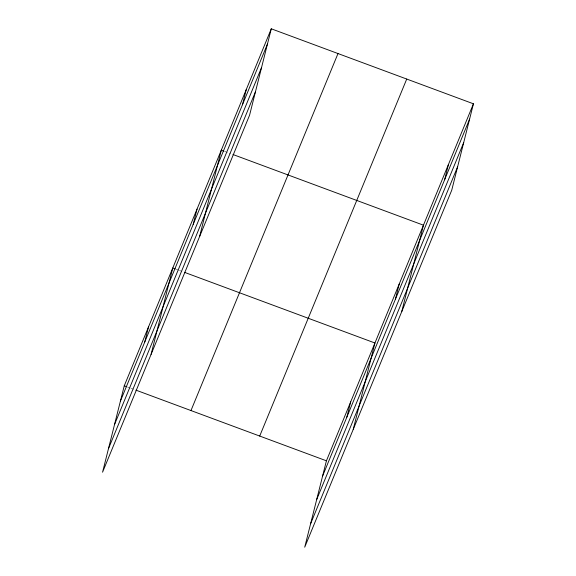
<?xml version="1.0" encoding="UTF-8"?>
<svg xmlns="http://www.w3.org/2000/svg" width="576" height="576" viewBox="0 0 576 576"><rect width="100%" height="100%" fill="white"/><g stroke="black" fill="none" stroke-linecap="round" stroke-linejoin="round"><path stroke-width="0.43" stroke-dasharray="2.88 2.16" d="M224.633 151.416L230.472 153.583M176.112 269.23L178.618 270.158M179.453 270.468L181.951 271.397M127.598 387.043L130.097 387.972M130.932 388.282L133.43 389.21"/><path stroke-width="0.86" d="M271.282 28.8L124.258 385.805L102.564 472.198L249.581 115.193L271.282 28.8L473.436 103.802L451.742 190.195L304.718 547.2L326.419 460.807L473.436 103.802M144.684 342.173L148.522 326.902M151.078 354.384L172.778 267.991L175.277 268.92M193.198 224.359L197.035 209.088M199.598 236.57L221.299 150.185L223.798 151.106M242.453 104.76L246.29 89.489M346.838 417.175L350.676 401.904M353.232 429.386L374.933 343.001L184.45 272.326M395.359 299.362L399.19 284.09M401.753 311.58L423.454 225.187L232.97 154.512M444.607 179.77L448.445 164.498M120.427 401.076L267.444 44.071M114.53 424.548L261.554 67.543M108.454 448.726L255.478 91.721M190.973 410.558L337.997 53.554M259.704 436.061L406.728 79.056M322.582 476.078L469.606 119.074M316.685 499.55L463.709 142.546M310.615 523.728L457.632 166.723M124.258 385.805L126.763 386.734M135.936 390.139L326.419 460.807"/></g></svg>
